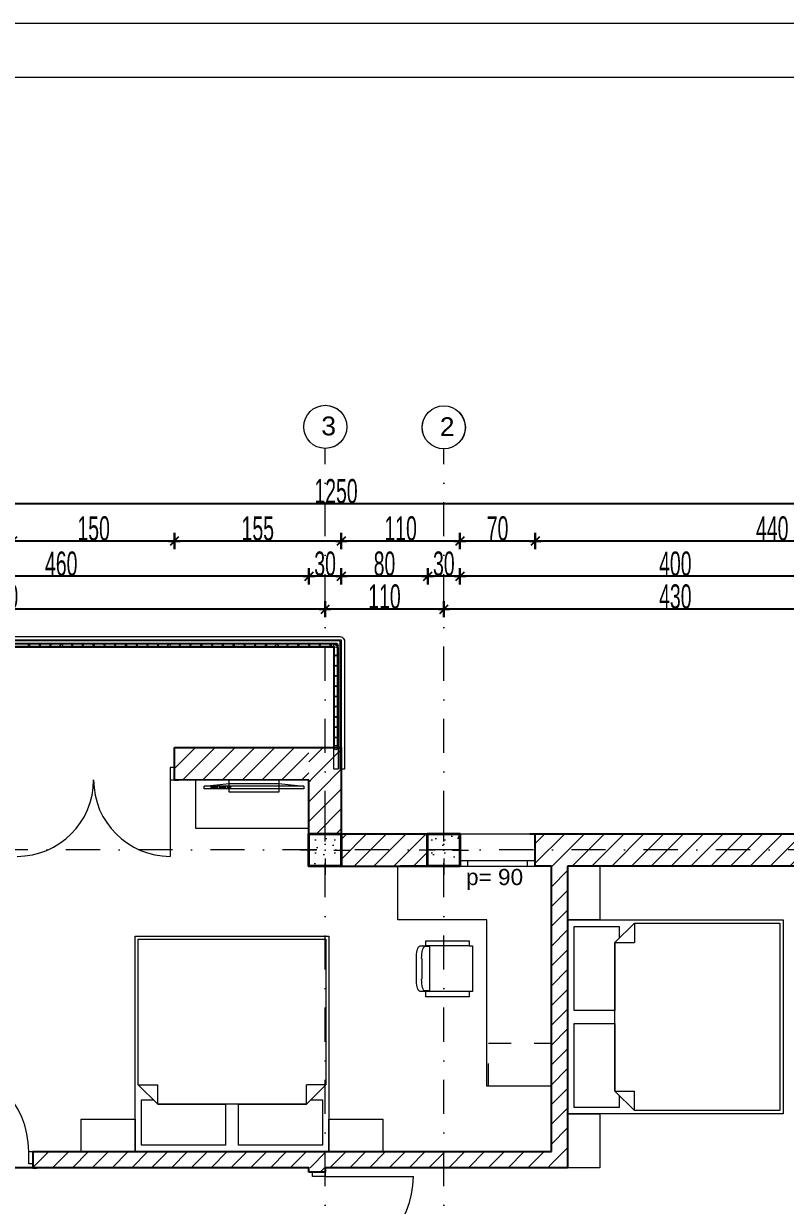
# Model space of a CAD drawing. Header units: millimetres. Extents: x -13678 to 175322, y 9978 to 39678.
# Drawn here: x 68089 to 75161, y 28707 to 39678 of the extents above; entities that cross this region are included whole.
import ezdxf

# ---------------------------------------------------------------- set-up
doc = ezdxf.new("R2010")
doc.units = ezdxf.units.MM
doc.header["$MEASUREMENT"] = 0
doc.set_wipeout_variables(frame=1)
for name, pattern in [('Dashed', [423.333333, 211.666667, -211.666667]), ('Dot & Dashed', [670.277762, 317.5, -176.388889, 0, -176.388874]), ('Wipeout_Contour', [1000, 0, -1000])]:
    doc.linetypes.add(name, pattern=pattern)
doc.layers.get('Defpoints').update_dxf_attribs({"lineweight": 13})
for name, color, linetype, lineweight in [('New_Interior - Stair & Railing_Pen_No__11', 171, 'Continuous', 18), ('New_Structural - Bearing_Pen_No__20', 1, 'Continuous', 0), ('New_Structural - Bearing_Pen_No__27', 7, 'Continuous', 35), ('Roofs_Pen_No__1', 7, 'Continuous', 13), ('Structural - Bearing_Pen_No__7', 7, 'Continuous', 13)]:
    doc.layers.add(name, color=color, linetype=linetype, lineweight=lineweight)
doc.layers.add('New_MEP - Electrical', color=7, linetype='Continuous')
doc.layers.add('New_Structural - Bearing', color=7, linetype='Continuous')
for name, color, linetype, lineweight, true_color in [('New_MEP - Electrical_Pen_No__4', 7, 'Continuous', 20, 0x029e21), ('New_Structural - Bearing_Pen_No__168', 7, 'Continuous', 13, 0xfe847a), ('New_Structural - Bearing_Pen_No__169', 7, 'Continuous', 13, 0x68b353), ('New_Structural - Bearing_Pen_No__23', 7, 'Continuous', 20, 0xff6600), ('New_Structural - Bearing_Pen_No__28', 7, 'Continuous', 35, 0xa80f02), ('New_Structural - Bearing_Pen_No__3', 7, 'Continuous', 18, 0xff6600), ('New_Structural - Bearing_Pen_No__69', 7, 'Continuous', 20, 0x71cebe), ('New_Structural - Bearing_Pen_No__89', 7, 'Continuous', 20, 0x71cebe), ('Structural - Bearing_Pen_No__69', 7, 'Continuous', 13, 0x71cebe)]:
    doc.layers.add(name, color=color, linetype=linetype, lineweight=lineweight, true_color=true_color)
doc.styles.add('GENERATED_STYLE_1', font='arial.ttf')
doc.styles.add('PLATEIA', font='CGSAPPS.shx', dxfattribs={"width": 0.6})
doc.dimstyles.new('100v', dxfattribs={"dimtxt": 225, "dimasz": 1, "dimexe": 0.18, "dimexo": 0.0625, "dimgap": 4, "dimtad": 1, "dimdec": 0, "dimlfac": 0.1, "dimzin": 12, "dimdsep": 46, "dimtxsty": 'PLATEIA', "dimblk": 'A$C321216CB', "dimcen": 0.09, "dimse1": 1, "dimse2": 1, "dimclrd": 256, "dimclrt": 256, "dimadec": 3, "dimazin": 0, "dimtfac": 1, "dimtdec": 0, "dimtix": 1, "dimtmove": 2, "dimatfit": 3, "dimldrblk": 'A$C321216CB', "dimfxl": 1, "dimtolj": 1, "dimtzin": 0, "dimlwd": -1, "dimarcsym": 0})
pattern_1 = [(45, (-3804.62, -5049.75), (-91.92388, 91.92388), [])]
pattern_2 = [(45, (-3353.25, -5049.75), (-91.92388, 91.92388), [])]

# ---------------------------------------------------------------- blocks, each defined once
blk = doc.blocks.new('Bed Layout 25[19]', base_point=(72644, 35506))
at = {"layer": 'New_MEP - Electrical_Pen_No__4', "color": 104, "linetype": 'Continuous', "lineweight": 20, "true_color": 0x029e21}
for p, q in [((72344, 36906), (72344, 36406)), ((72644, 36906), (72344, 36906)), ((72644, 36406), (72644, 36906)), ((70644, 36406), (70644, 34606)), ((72644, 36406), (70644, 36406)), ((72024, 36376), (70674, 36376)), ((70674, 36376), (70674, 35506)), ((72204, 36196), (72024, 36376)), ((72024, 36376), (72024, 36196)), ((72344, 36406), (72644, 36406)), ((72644, 34606), (72644, 36406)), ((72204, 36196), (72024, 36196)), ((72204, 35506), (72204, 36196)), ((70674, 35506), (70674, 34636)), ((72204, 34816), (72204, 35506)), ((72024, 34636), (72204, 34816)), ((72024, 34636), (72024, 34816)), ((72204, 34816), (72024, 34816)), ((70644, 34606), (72644, 34606)), ((70674, 34636), (72024, 34636)), ((72344, 34606), (72344, 34106)), ((72644, 34606), (72344, 34606)), ((72644, 34106), (72644, 34606)), ((72344, 34106), (72644, 34106))]:
    blk.add_line(p, q, dxfattribs=at)
at = {"layer": 'New_MEP - Electrical_Pen_No__4', "color": 104, "linetype": 'Continuous', "lineweight": 20, "true_color": 0x029e21, "flags": 128}
for points in [[(72204, 35566), (72584, 35566), (72584, 36346), (72164, 36346), (72164, 36236), (72204, 36196)], [(72204, 34816), (72164, 34776), (72164, 34666), (72584, 34666), (72584, 35446), (72204, 35446)]]:
    blk.add_lwpolyline(points, close=True, dxfattribs=at)
blk = doc.blocks.new('Bed Layout 25[22]', base_point=(75759, 34256))
at = {"layer": 'New_MEP - Electrical_Pen_No__4', "color": 104, "linetype": 'Continuous', "lineweight": 20, "true_color": 0x029e21}
for p, q in [((76659, 36256), (74859, 36256)), ((74859, 36256), (74859, 34256)), ((75759, 36226), (74889, 36226)), ((74889, 36226), (74889, 34876)), ((76629, 36226), (75759, 36226)), ((76629, 34876), (76629, 36226)), ((76659, 34256), (76659, 36256)), ((74889, 34876), (75069, 34696)), ((74889, 34876), (75069, 34876)), ((75069, 34696), (75069, 34876)), ((76449, 34696), (76629, 34876)), ((76629, 34876), (76449, 34876)), ((76449, 34696), (76449, 34876)), ((75069, 34696), (75759, 34696)), ((75759, 34696), (76449, 34696)), ((74859, 34556), (74359, 34556)), ((74359, 34556), (74359, 34256)), ((74859, 34256), (74859, 34556)), ((77159, 34556), (76659, 34556)), ((76659, 34556), (76659, 34256)), ((77159, 34256), (77159, 34556)), ((74359, 34256), (74859, 34256)), ((74859, 34256), (76659, 34256)), ((76659, 34256), (77159, 34256))]:
    blk.add_line(p, q, dxfattribs=at)
at = {"layer": 'New_MEP - Electrical_Pen_No__4', "color": 104, "linetype": 'Continuous', "lineweight": 20, "true_color": 0x029e21, "flags": 128}
for points in [[(75069, 34696), (75029, 34736), (74919, 34736), (74919, 34316), (75699, 34316), (75699, 34696)], [(75819, 34696), (75819, 34316), (76599, 34316), (76599, 34736), (76489, 34736), (76449, 34696)]]:
    blk.add_lwpolyline(points, close=True, dxfattribs=at)
blk = doc.blocks.new('Office Desk L-Shaped 25[24]', base_point=(72768, 36906))
at = {"layer": 'New_MEP - Electrical_Pen_No__4', "color": 104, "linetype": 'Dashed', "lineweight": 20, "true_color": 0x029e21}
for p, q in [((73353, 35262), (72768, 35262)), ((73353, 34862), (73353, 35262))]:
    blk.add_line(p, q, dxfattribs=at)
at = {"layer": 'New_MEP - Electrical_Pen_No__4', "color": 104, "linetype": 'Continuous', "lineweight": 20, "true_color": 0x029e21, "flags": 128}
blk.add_lwpolyline([(72768, 36906), (72768, 34862), (73368, 34862), (73368, 36406), (74194, 36406), (74194, 36906)], close=True, dxfattribs=at)
blk = doc.blocks.new('Armchair 01 25[25]', base_point=(73526, 36214))
at = {"layer": 'New_MEP - Electrical_Pen_No__4', "color": 104, "linetype": 'Continuous', "lineweight": 20, "true_color": 0x029e21}
for p, q in [((73558, 36166), (73958, 36166)), ((73926, 36166), (73926, 35742)), ((73926, 36160), (73968, 36160)), ((73998, 36050), (73998, 35857)), ((73558, 35742), (73958, 35742)), ((73926, 35748), (73968, 35748))]:
    blk.add_line(p, q, dxfattribs=at)
at = {"layer": 'New_MEP - Electrical_Pen_No__4', "color": 104, "linetype": 'Continuous', "lineweight": 20, "true_color": 0x029e21, "flags": 128}
blk.add_lwpolyline([(74046, 35858), (74046, 36050), (74046, 36069), (74045, 36088), (74042, 36106), (74039, 36122), (74039, 36122), (74036, 36136), (74031, 36147), (74031, 36148), (74026, 36156), (74025, 36157), (74020, 36162), (74019, 36163), (74019, 36163), (74018, 36164), (74012, 36165), (74011, 36166), (74011, 36166), (73958, 36166), (73958, 36214), (73558, 36214), (73558, 36166), (73526, 36166), (73526, 35742), (73558, 35742), (73558, 35694), (73958, 35694), (73958, 35742), (74011, 35742), (74011, 35742), (74012, 35742), (74018, 35744), (74019, 35744), (74019, 35745), (74020, 35745), (74025, 35750), (74026, 35751), (74031, 35760), (74031, 35760), (74036, 35772), (74039, 35785), (74039, 35786), (74042, 35802), (74045, 35819), (74046, 35838)], close=True, dxfattribs=at)
at = {"layer": 'New_MEP - Electrical_Pen_No__4', "color": 104, "linetype": 'Continuous', "lineweight": 20, "true_color": 0x029e21}
for centre, start_param, end_param in [((73968, 36050), 4.712389, 6.283185), ((73968, 35857), 3.141593, 4.712389)]:
    blk.add_ellipse(centre, major_axis=(0, 110), ratio=0.273279, start_param=start_param, end_param=end_param, dxfattribs=at)
blk = doc.blocks.new('Flat Panel TV 25[27]', base_point=(74881, 37623))
at = {"layer": 'New_MEP - Electrical_Pen_No__4', "color": 104, "linetype": 'Continuous', "lineweight": 20, "true_color": 0x029e21}
for p, q in [((74881, 37648), (75806, 37648)), ((75560, 37633), (75560, 37640)), ((75560, 37640), (75590, 37640)), ((75590, 37633), (75560, 37633)), ((75590, 37640), (75590, 37633)), ((75606, 37633), (75606, 37640)), ((75606, 37640), (75668, 37640)), ((75668, 37633), (75606, 37633)), ((75668, 37640), (75668, 37633)), ((75683, 37633), (75683, 37640)), ((75683, 37640), (75745, 37640)), ((75745, 37633), (75683, 37633)), ((75745, 37640), (75745, 37633))]:
    blk.add_line(p, q, dxfattribs=at)
at = {"layer": 'New_MEP - Electrical_Pen_No__4', "color": 104, "linetype": 'Continuous', "lineweight": 20, "true_color": 0x029e21, "flags": 128}
for points in [[(74881, 37623), (75806, 37623), (75806, 37648), (75575, 37673), (75112, 37673), (74881, 37648)], [(75112, 37591), (75575, 37591), (75575, 37706), (75112, 37706)]]:
    blk.add_lwpolyline(points, close=True, dxfattribs=at)
blk = doc.blocks.new('A$C321216CB')
for p, q in [((-54, 0), (54, 0)), ((-38, -38), (38, 38)), ((0, -75), (0, 75))]:
    blk.add_line(p, q)
blk = doc.blocks.new('*D587')
at = {"transparency": 16777216}
blk.add_line((76288, 34241), (71991, 34241), dxfattribs=at)
at = {"layer": 'Defpoints', "color": 0, "transparency": 16777216}
for p in [(76289, 34527), (71990, 34241), (71990, 33345)]:
    blk.add_point(p, dxfattribs=at)
at = {"transparency": 16777216, "rotation": 180}
blk.add_blockref('A$C321216CB', (71990, 34241), dxfattribs=at)
at = {"transparency": 16777216}
blk.add_blockref('A$C321216CB', (76289, 34241), dxfattribs=at)
at = {"transparency": 16777216, "insert": (74139, 34358), "char_height": 225, "attachment_point": 5, "style": 'PLATEIA'}
blk.add_mtext('\\A1;430', dxfattribs=at)
blk = doc.blocks.new('*D588')
at = {"transparency": 16777216}
blk.add_line((70887, 34241), (64890, 34241), dxfattribs=at)
at = {"layer": 'Defpoints', "color": 0, "transparency": 16777216}
for p in [(64889, 34241), (64889, 33741), (70888, 33529)]:
    blk.add_point(p, dxfattribs=at)
at = {"transparency": 16777216, "rotation": 180}
blk.add_blockref('A$C321216CB', (64889, 34241), dxfattribs=at)
at = {"transparency": 16777216}
blk.add_blockref('A$C321216CB', (70888, 34241), dxfattribs=at)
at = {"transparency": 16777216, "insert": (67888, 34358), "char_height": 225, "attachment_point": 5, "style": 'PLATEIA'}
blk.add_mtext('\\A1;600', dxfattribs=at)
blk = doc.blocks.new('*D590')
at = {"transparency": 16777216}
blk.add_line((76138, 34547), (72141, 34547), dxfattribs=at)
at = {"layer": 'Defpoints', "color": 0, "transparency": 16777216}
for p in [(72140, 34547), (76139, 33622), (72140, 32006)]:
    blk.add_point(p, dxfattribs=at)
at = {"transparency": 16777216, "rotation": 180}
blk.add_blockref('A$C321216CB', (72140, 34547), dxfattribs=at)
at = {"transparency": 16777216}
blk.add_blockref('A$C321216CB', (76139, 34547), dxfattribs=at)
at = {"transparency": 16777216, "insert": (74139, 34663), "char_height": 225, "attachment_point": 5, "style": 'PLATEIA'}
blk.add_mtext('\\A1;400', dxfattribs=at)
blk = doc.blocks.new('*D591')
at = {"transparency": 16777216}
blk.add_line((71037, 34547), (70739, 34547), dxfattribs=at)
at = {"layer": 'Defpoints', "color": 0, "transparency": 16777216}
for p in [(70738, 34547), (70738, 32007), (71038, 32007)]:
    blk.add_point(p, dxfattribs=at)
at = {"transparency": 16777216, "rotation": 180}
blk.add_blockref('A$C321216CB', (70738, 34547), dxfattribs=at)
at = {"transparency": 16777216}
blk.add_blockref('A$C321216CB', (71038, 34547), dxfattribs=at)
at = {"transparency": 16777216, "insert": (70888, 34663), "char_height": 225, "attachment_point": 5, "style": 'PLATEIA'}
blk.add_mtext('\\A1;30', dxfattribs=at)
blk = doc.blocks.new('*D592')
at = {"transparency": 16777216}
blk.add_line((70737, 34547), (66140, 34547), dxfattribs=at)
at = {"layer": 'Defpoints', "color": 0, "transparency": 16777216}
for p in [(66139, 34547), (66139, 32157), (70738, 32007)]:
    blk.add_point(p, dxfattribs=at)
at = {"transparency": 16777216, "rotation": 180}
blk.add_blockref('A$C321216CB', (66139, 34547), dxfattribs=at)
at = {"transparency": 16777216}
blk.add_blockref('A$C321216CB', (70738, 34547), dxfattribs=at)
at = {"transparency": 16777216, "insert": (68438, 34663), "char_height": 225, "attachment_point": 5, "style": 'PLATEIA'}
blk.add_mtext('\\A1;460', dxfattribs=at)
blk = doc.blocks.new('*D594')
at = {"transparency": 16777216}
blk.add_line((77238, 35220), (64740, 35220), dxfattribs=at)
at = {"layer": 'Defpoints', "color": 0, "transparency": 16777216}
for p in [(64739, 35220), (64739, 33622), (77239, 31874)]:
    blk.add_point(p, dxfattribs=at)
at = {"transparency": 16777216, "rotation": 180}
blk.add_blockref('A$C321216CB', (64739, 35220), dxfattribs=at)
at = {"transparency": 16777216}
blk.add_blockref('A$C321216CB', (77239, 35220), dxfattribs=at)
at = {"transparency": 16777216, "insert": (70989, 35336), "char_height": 225, "attachment_point": 5, "style": 'PLATEIA'}
blk.add_mtext('\\A1;1250', dxfattribs=at)
blk = doc.blocks.new('*D595')
at = {"transparency": 16777216}
blk.add_line((77238, 34874), (72840, 34874), dxfattribs=at)
at = {"layer": 'Defpoints', "color": 0, "transparency": 16777216}
for p in [(72839, 34874), (72839, 32156), (77239, 31874)]:
    blk.add_point(p, dxfattribs=at)
at = {"transparency": 16777216, "rotation": 180}
blk.add_blockref('A$C321216CB', (72839, 34874), dxfattribs=at)
at = {"transparency": 16777216}
blk.add_blockref('A$C321216CB', (77239, 34874), dxfattribs=at)
at = {"transparency": 16777216, "insert": (75039, 34990), "char_height": 225, "attachment_point": 5, "style": 'PLATEIA'}
blk.add_mtext('\\A1;440', dxfattribs=at)
blk = doc.blocks.new('*D688')
at = {"transparency": 16777216}
blk.add_line((71037, 34874), (69490, 34874), dxfattribs=at)
at = {"layer": 'Defpoints', "color": 0, "transparency": 16777216}
for p in [(69489, 34874), (69489, 32957), (71038, 32342)]:
    blk.add_point(p, dxfattribs=at)
at = {"transparency": 16777216, "rotation": 180}
blk.add_blockref('A$C321216CB', (69489, 34874), dxfattribs=at)
at = {"transparency": 16777216}
blk.add_blockref('A$C321216CB', (71038, 34874), dxfattribs=at)
at = {"transparency": 16777216, "insert": (70263, 34990), "char_height": 225, "attachment_point": 5, "style": 'PLATEIA'}
blk.add_mtext('\\A1;155', dxfattribs=at)
blk = doc.blocks.new('*D619')
at = {"transparency": 16777216}
blk.add_line((72838, 34874), (72141, 34874), dxfattribs=at)
at = {"layer": 'Defpoints', "color": 0, "transparency": 16777216}
for p in [(72140, 34874), (72140, 32156), (72839, 32157)]:
    blk.add_point(p, dxfattribs=at)
at = {"transparency": 16777216, "rotation": 180}
blk.add_blockref('A$C321216CB', (72140, 34874), dxfattribs=at)
at = {"transparency": 16777216}
blk.add_blockref('A$C321216CB', (72839, 34874), dxfattribs=at)
at = {"transparency": 16777216, "insert": (72489, 34990), "char_height": 225, "attachment_point": 5, "style": 'PLATEIA'}
blk.add_mtext('\\A1;70', dxfattribs=at)
blk = doc.blocks.new('*D620')
at = {"transparency": 16777216}
blk.add_line((72139, 34874), (71039, 34874), dxfattribs=at)
at = {"layer": 'Defpoints', "color": 0, "transparency": 16777216}
for p in [(71038, 34874), (71038, 32657), (72140, 32156)]:
    blk.add_point(p, dxfattribs=at)
at = {"transparency": 16777216, "rotation": 180}
blk.add_blockref('A$C321216CB', (71038, 34874), dxfattribs=at)
at = {"transparency": 16777216}
blk.add_blockref('A$C321216CB', (72140, 34874), dxfattribs=at)
at = {"transparency": 16777216, "insert": (71589, 34990), "char_height": 225, "attachment_point": 5, "style": 'PLATEIA'}
blk.add_mtext('\\A1;110', dxfattribs=at)
blk = doc.blocks.new('*D699')
at = {"transparency": 16777216}
blk.add_line((69488, 34874), (67990, 34874), dxfattribs=at)
at = {"layer": 'Defpoints', "color": 0, "transparency": 16777216}
for p in [(67989, 34874), (69489, 32957), (67989, 32864)]:
    blk.add_point(p, dxfattribs=at)
at = {"transparency": 16777216, "rotation": 180}
blk.add_blockref('A$C321216CB', (67989, 34874), dxfattribs=at)
at = {"transparency": 16777216}
blk.add_blockref('A$C321216CB', (69489, 34874), dxfattribs=at)
at = {"transparency": 16777216, "insert": (68739, 34990), "char_height": 225, "attachment_point": 5, "style": 'PLATEIA'}
blk.add_mtext('\\A1;150', dxfattribs=at)
blk = doc.blocks.new('Column_1', base_point=(2560, 13377))
at = {"color": 254, "linetype": 'Wipeout_Contour', "lineweight": 0, "ltscale": 54481.227726}
blk.add_wipeout([(2410, 13227), (2710, 13227), (2710, 13527), (2410, 13527)], dxfattribs=at).dxf.layer = 'New_Structural - Bearing'
at = {"layer": 'New_Structural - Bearing_Pen_No__169', "linetype": 'Continuous', "lineweight": 13, "true_color": 0x68b353}
h = blk.add_hatch(dxfattribs=at)
h.set_pattern_fill('STRUCTURAL_CONCRETE', color=85, style=0, pattern_type=2)
h.set_pattern_definition([(0, (0, 0), (0, 623.538), [60, -300]), (0, (180, 311.8), (0, 623.538), [60, -300]), (60, (0, 0), (-540, 311.77), [60, -300]), (60, (360, 0), (-540, 311.77), [60, -300]), (120, (60, 0), (540, 311.77), [60, -300]), (120, (420, 0), (540, 311.77), [60, -300]), (0, (0, 60), (0, 120), [0, -120, 0, -180]), (45, (60, 60), (-84.8528, 84.8528), [0, -90, 0, -150])])
h.paths.add_polyline_path([(2410, 13227), (2710, 13227), (2710, 13527), (2410, 13527)])
at = {"layer": 'New_Structural - Bearing_Pen_No__20', "color": 1, "linetype": 'Continuous', "lineweight": 0}
for p, q in [((2560, 13457), (2560, 13607)), ((2480, 13377), (2330, 13377)), ((2560, 13297), (2560, 13147)), ((2640, 13377), (2790, 13377))]:
    blk.add_line(p, q, dxfattribs=at)
blk.add_point((2560, 13377), dxfattribs=at)
at = {"layer": 'New_Structural - Bearing_Pen_No__28', "color": 14, "linetype": 'Continuous', "lineweight": 35, "true_color": 0xa80f02, "flags": 128}
blk.add_lwpolyline([(2410, 13227), (2710, 13227), (2710, 13527), (2410, 13527)], close=True, dxfattribs=at)
blk = doc.blocks.new('*D673')
at = {"transparency": 16777216}
blk.add_line((71989, 34241), (70889, 34241), dxfattribs=at)
at = {"layer": 'Defpoints', "color": 0, "transparency": 16777216}
for p in [(70888, 34241), (70888, 34117), (71990, 33345)]:
    blk.add_point(p, dxfattribs=at)
at = {"transparency": 16777216, "rotation": 180}
blk.add_blockref('A$C321216CB', (70888, 34241), dxfattribs=at)
at = {"transparency": 16777216}
blk.add_blockref('A$C321216CB', (71990, 34241), dxfattribs=at)
at = {"transparency": 16777216, "insert": (71439, 34358), "char_height": 225, "attachment_point": 5, "style": 'PLATEIA'}
blk.add_mtext('\\A1;110', dxfattribs=at)
blk = doc.blocks.new('*D674')
at = {"transparency": 16777216}
blk.add_line((72139, 34547), (71841, 34547), dxfattribs=at)
at = {"layer": 'Defpoints', "color": 0, "transparency": 16777216}
for p in [(71840, 34547), (71840, 32117), (72140, 32006)]:
    blk.add_point(p, dxfattribs=at)
at = {"transparency": 16777216, "rotation": 180}
blk.add_blockref('A$C321216CB', (71840, 34547), dxfattribs=at)
at = {"transparency": 16777216}
blk.add_blockref('A$C321216CB', (72140, 34547), dxfattribs=at)
at = {"transparency": 16777216, "insert": (71990, 34663), "char_height": 225, "attachment_point": 5, "style": 'PLATEIA'}
blk.add_mtext('\\A1;30', dxfattribs=at)
blk = doc.blocks.new('*D629')
at = {"transparency": 16777216}
blk.add_line((71839, 34547), (71039, 34547), dxfattribs=at)
at = {"layer": 'Defpoints', "color": 0, "transparency": 16777216}
for p in [(71038, 34547), (71038, 32116), (71840, 32117)]:
    blk.add_point(p, dxfattribs=at)
at = {"transparency": 16777216, "rotation": 180}
blk.add_blockref('A$C321216CB', (71038, 34547), dxfattribs=at)
at = {"transparency": 16777216}
blk.add_blockref('A$C321216CB', (71840, 34547), dxfattribs=at)
at = {"transparency": 16777216, "insert": (71439, 34663), "char_height": 225, "attachment_point": 5, "style": 'PLATEIA'}
blk.add_mtext('\\A1;80', dxfattribs=at)

msp = doc.modelspace()

# ---------------------------------------------------------------- hatches: boundary and pattern name
at = {"layer": 'New_Structural - Bearing_Pen_No__168', "linetype": 'Continuous', "lineweight": 13, "true_color": 0xfe847a}
h = msp.add_hatch(dxfattribs=at)
h.set_pattern_fill('COMMON_BRICK', color=11, style=0, pattern_type=2)
h.set_pattern_definition(pattern_1)
h.paths.add_polyline_path([(70737.7, 32956.6), (70737.7, 32656.6), (69489.1, 32656.6), (69489.1, 32956.6)])
h = msp.add_hatch(dxfattribs=at)
h.set_pattern_fill('COMMON_BRICK', color=11, style=0, pattern_type=2)
h.set_pattern_definition(pattern_2)
h.paths.add_polyline_path([(70737.7, 32656.6), (71037.7, 32956.6), (71037.7, 32656.6)])
h = msp.add_hatch(dxfattribs=at)
h.set_pattern_fill('COMMON_BRICK', color=11, style=0, pattern_type=2)
h.set_pattern_definition(pattern_2)
h.paths.add_polyline_path([(71037.7, 32956.6), (70737.7, 32656.6), (70737.7, 32956.6)])
h = msp.add_hatch(dxfattribs=at)
h.set_pattern_fill('COMMON_BRICK', color=11, style=0, pattern_type=2)
h.set_pattern_definition([(45, (-3353.25, -5050.75), (-91.92388, 91.92388), [])])
h.paths.add_polyline_path([(71037.7, 32655.6), (71037.7, 32155.6), (70737.7, 32155.6), (70737.7, 32655.6)])
h = msp.add_hatch(dxfattribs=at)
h.set_pattern_fill('COMMON_BRICK', color=11, style=0, pattern_type=2)
h.set_pattern_definition(pattern_1)
h.paths.add_polyline_path([(71839.7, 31856.6), (71042.7, 31855.6), (71042.7, 32155.6), (71839.7, 32156.6)])
h = msp.add_hatch(dxfattribs=at)
h.set_pattern_fill('COMMON_BRICK', color=11, style=0, pattern_type=2)
h.set_pattern_definition(pattern_1)
h.paths.add_polyline_path([(76139.1, 31856.6), (72839.1, 31856.6), (72839.1, 32156.6), (76139.1, 32156.6)])
h = msp.add_hatch(dxfattribs=at)
h.set_pattern_fill('COMMON_BRICK', color=11, style=0, pattern_type=2)
h.set_pattern_definition(pattern_1)
h.paths.add_polyline_path([(72989.1, 29206.6), (72989.1, 31856.6), (73139.1, 31856.6), (73139.1, 29206.6)])
h = msp.add_hatch(dxfattribs=at)
h.set_pattern_fill('COMMON_BRICK', color=11, style=0, pattern_type=2)
h.set_pattern_definition(pattern_1)
h.paths.add_polyline_path([(72989.1, 29056.6), (68175.9, 29056.6), (68175.9, 29206.6), (72989.1, 29206.6)])
h = msp.add_hatch(dxfattribs=at)
h.set_pattern_fill('COMMON_BRICK', color=11, style=0, pattern_type=2)
h.set_pattern_definition(pattern_1)
h.paths.add_polyline_path([(72989.1, 29206.6), (73139.1, 29056.6), (72989.1, 29056.6)])
h = msp.add_hatch(dxfattribs=at)
h.set_pattern_fill('COMMON_BRICK', color=11, style=0, pattern_type=2)
h.set_pattern_definition(pattern_1)
h.paths.add_polyline_path([(73139.1, 29206.6), (73139.1, 29056.6), (72989.1, 29206.6)])
h = msp.add_hatch(dxfattribs=at)
h.set_pattern_fill('COMMON_BRICK', color=11, style=0, pattern_type=2)
h.set_pattern_definition([(45, (-3302.67, -5049.75), (-91.92388, 91.92388), [])])
h.paths.add_polyline_path([(70737.1, 29056.6), (70887.1, 29056.6), (70887.1, 29015.8), (70737.1, 29015.8)])

# ---------------------------------------------------------------- linework, layer by layer
at = {"layer": 'New_Interior - Stair & Railing_Pen_No__11', "color": 171, "linetype": 'Continuous', "lineweight": 18}
for p, q in [((66920.1, 33986.6), (71024, 33986.6)), ((71023.2, 33946.6), (66920.1, 33946.6)), ((66980.1, 33926.6), (70965.3, 33926.6)), ((66980.1, 33919.1), (70963.5, 33919.1)), ((70921.7, 33926.6), (70937.7, 33926.6)), ((70921.7, 33919.1), (70937.7, 33919.1)), ((70937.7, 33926.6), (70964, 33926.6)), ((70937.7, 33919.1), (70963.5, 33919.1)), ((70963.5, 33919.1), (70972.5, 33917.9)), ((70964, 33926.6), (70974.4, 33925.2)), ((70972.5, 33917.9), (70974.5, 33917.1)), ((70974.4, 33925.2), (70977.4, 33924)), ((70974.5, 33917.1), (70981.5, 33914.2)), ((70977.4, 33924), (70985.3, 33920.7)), ((70981.5, 33914.2), (70989.3, 33908.2)), ((70981.7, 33986.6), (70997.7, 33986.6)), ((70997.7, 33946.6), (70981.7, 33946.6)), ((70985.3, 33920.7), (70994.7, 33913.5)), ((70989.3, 33908.2), (70995.3, 33900.4)), ((70994.7, 33913.5), (71001.8, 33904.2)), ((70997.7, 33986.6), (71024, 33986.6)), ((71021.4, 33946.6), (70997.7, 33946.6)), ((71001.8, 33904.2), (71006.4, 33893.3)), ((71021.8, 33946.5), (71021.4, 33946.6)), ((71024, 33946.3), (71021.8, 33946.5)), ((71024, 33986.6), (71034.4, 33985.2)), ((71025.1, 33945.8), (71024, 33946.3)), ((71026.1, 33945), (71025.1, 33945.8)), ((71026.9, 33944), (71026.1, 33945)), ((71027.4, 33942.8), (71026.9, 33944)), ((71027.7, 33940.3), (71027.4, 33942.8)), ((71027.7, 33925.6), (71027.7, 33940.3)), ((71027.7, 32956.6), (71027.7, 33925.6)), ((71034.4, 33985.2), (71037.4, 33984)), ((71037.4, 33984), (71045.3, 33980.7)), ((71045.3, 33980.7), (71054.7, 33973.5)), ((71054.7, 33973.5), (71061.8, 33964.2)), ((71061.8, 33964.2), (71066.4, 33953.3)), ((71066.4, 33953.3), (71067.7, 33942.9)), ((71067.7, 33942.9), (71067.7, 33941.6)), ((71067.7, 33941.6), (71067.7, 33925.6)), ((71067.7, 33925.6), (71067.7, 32956.6)), ((70961.9, 33894.1), (66980.1, 33894.1)), ((70961.4, 33886.6), (66980.1, 33886.6)), ((70937.7, 33894.1), (70921.7, 33894.1)), ((70937.7, 33886.6), (70921.7, 33886.6)), ((70961.9, 33894.1), (70937.7, 33894.1)), ((70961.4, 33886.6), (70937.7, 33886.6)), ((70961.8, 33886.5), (70961.4, 33886.6)), ((70964, 33886.3), (70961.8, 33886.5)), ((70964.8, 33893.7), (70961.9, 33894.1)), ((70965.1, 33885.8), (70964, 33886.3)), ((70965.9, 33893.6), (70964.8, 33893.7)), ((70966.1, 33885), (70965.1, 33885.8)), ((70968.9, 33892.3), (70965.9, 33893.6)), ((70966.9, 33884), (70966.1, 33885)), ((70967.4, 33882.8), (70966.9, 33884)), ((70967.7, 33880.3), (70967.4, 33882.8)), ((70967.7, 33865.6), (70967.7, 33880.3)), ((70967.7, 32956.6), (70967.7, 33865.6)), ((70971.5, 33890.4), (70968.9, 33892.3)), ((70973.5, 33887.8), (70971.5, 33890.4)), ((70974.7, 33884.8), (70973.5, 33887.8)), ((70975.2, 33880.8), (70974.7, 33884.8)), ((70975.2, 33865.6), (70975.2, 33880.8)), ((70975.2, 32956.6), (70975.2, 33865.6)), ((70995.3, 33900.4), (70999, 33891.3)), ((70999, 33891.3), (71000.2, 33882.4)), ((71000.2, 33882.4), (71000.2, 33881.6)), ((71000.2, 33881.6), (71000.2, 33865.6)), ((71000.2, 33865.6), (71000.2, 32956.6)), ((71006.4, 33893.3), (71007.7, 33882.9)), ((71007.7, 33882.9), (71007.7, 33881.6)), ((71007.7, 33881.6), (71007.7, 33865.6)), ((71007.7, 33865.6), (71007.7, 32956.6)), ((70967.7, 32756.6), (70967.7, 32956.6)), ((71000.2, 32956.6), (70975.2, 32956.6)), ((71007.7, 32956.6), (71007.7, 32756.6)), ((71027.7, 32756.6), (71027.7, 32956.6)), ((71067.7, 32956.6), (71067.7, 32756.6)), ((71007.7, 32756.6), (70967.7, 32756.6)), ((71067.7, 32756.6), (71027.7, 32756.6))]:
    msp.add_line(p, q, dxfattribs=at)
for points in [[(68139.1, 33901.6, -1), (68139.1, 33911.6, -1)], [(68239.1, 33901.6, -1), (68239.1, 33911.6, -1)], [(68339.1, 33901.6, -1), (68339.1, 33911.6, -1)], [(68439.1, 33894.6, -1), (68439.1, 33918.6, -1)], [(68539.1, 33901.6, -1), (68539.1, 33911.6, -1)], [(68639.1, 33901.6, -1), (68639.1, 33911.6, -1)], [(68739.1, 33901.6, -1), (68739.1, 33911.6, -1)], [(68839.1, 33901.6, -1), (68839.1, 33911.6, -1)], [(68939.1, 33901.6, -1), (68939.1, 33911.6, -1)], [(69039.1, 33901.6, -1), (69039.1, 33911.6, -1)], [(69139.1, 33901.6, -1), (69139.1, 33911.6, -1)], [(69239.1, 33901.6, -1), (69239.1, 33911.6, -1)], [(69339.1, 33901.6, -1), (69339.1, 33911.6, -1)], [(69439.1, 33894.6, -1), (69439.1, 33918.6, -1)], [(69539.1, 33901.6, -1), (69539.1, 33911.6, -1)], [(69639.1, 33901.6, -1), (69639.1, 33911.6, -1)], [(69739.1, 33901.6, -1), (69739.1, 33911.6, -1)], [(69839.1, 33901.6, -1), (69839.1, 33911.6, -1)], [(69939.1, 33901.6, -1), (69939.1, 33911.6, -1)], [(70039.1, 33901.6, -1), (70039.1, 33911.6, -1)], [(70139.1, 33901.6, -1), (70139.1, 33911.6, -1)], [(70239.1, 33901.6, -1), (70239.1, 33911.6, -1)], [(70339.1, 33901.6, -1), (70339.1, 33911.6, -1)], [(70439.1, 33894.6, -1), (70439.1, 33918.6, -1)], [(70539.1, 33901.6, -1), (70539.1, 33911.6, -1)], [(70639.1, 33901.6, -1), (70639.1, 33911.6, -1)], [(70739.1, 33901.6, -1), (70739.1, 33911.6, -1)], [(70839.1, 33901.6, -1), (70839.1, 33911.6, -1)], [(70939.1, 33901.6, -1), (70939.1, 33911.6, -1)], [(70967.7, 33906.6, -1), (71007.7, 33906.6, -1)], [(70982.7, 33811.6, -1), (70992.7, 33811.6, -1)], [(70982.7, 33716.6, -1), (70992.7, 33716.6, -1)], [(70982.7, 33621.6, -1), (70992.7, 33621.6, -1)], [(70982.7, 33526.6, -1), (70992.7, 33526.6, -1)], [(70982.7, 33431.6, -1), (70992.7, 33431.6, -1)], [(70982.7, 33336.6, -1), (70992.7, 33336.6, -1)], [(70982.7, 33241.6, -1), (70992.7, 33241.6, -1)], [(70982.7, 33146.6, -1), (70992.7, 33146.6, -1)], [(70982.7, 33051.6, -1), (70992.7, 33051.6, -1)], [(70967.7, 32956.6, -1), (71007.7, 32956.6, -1)]]:
    msp.add_lwpolyline(points, format="xyb", close=True, dxfattribs=at)
at = {"layer": 'New_MEP - Electrical_Pen_No__4', "color": 104, "linetype": 'Continuous', "lineweight": 20, "true_color": 0x029e21, "flags": 128}
msp.add_lwpolyline([(70737.7, 32206.6), (69689.1, 32206.6), (69689.1, 32656.6), (70737.7, 32656.6)], close=True, dxfattribs=at)
at = {"layer": 'New_Structural - Bearing_Pen_No__23', "color": 30, "linetype": 'Continuous', "lineweight": 20, "true_color": 0xff6600}
for p, q in [((69489.1, 32771.6), (69449.1, 32771.6)), ((69449.1, 32771.6), (69449.1, 32656.6)), ((69489.1, 32656.6), (69489.1, 32771.6)), ((69449.1, 32656.6), (69489.1, 32656.6)), ((71964.1, 31906.6), (71889.1, 31906.6)), ((71889.1, 31856.6), (71964.1, 31856.6)), ((71964.1, 31856.6), (71964.1, 31906.6)), ((72839.1, 31906.6), (72764.1, 31906.6)), ((72764.1, 31906.6), (72764.1, 31856.6)), ((72764.1, 31856.6), (72839.1, 31856.6)), ((68135.9, 29091.6), (68135.9, 29206.6)), ((68135.9, 29206.6), (68175.9, 29206.6)), ((68175.9, 29206.6), (68175.9, 29091.6)), ((68175.9, 29091.6), (68135.9, 29091.6)), ((70772.1, 28975.8), (70772.1, 29015.8)), ((70887.1, 28975.8), (70772.1, 28975.8)), ((70887.1, 29015.8), (70887.1, 28975.8))]:
    msp.add_line(p, q, dxfattribs=at)
at = {"layer": 'New_Structural - Bearing_Pen_No__27', "color": 7, "linetype": 'Continuous', "lineweight": 25}
for p, q in [((69489.1, 32956.6), (69526.1, 32956.6)), ((69489.1, 32771.6), (69489.1, 32956.6)), ((69489.1, 32771.6), (69489.1, 32956.6)), ((69489.1, 32771.6), (69489.1, 32956.6)), ((69489.1, 32956.6), (69526.1, 32956.6)), ((69489.1, 32956.6), (69526.1, 32956.6)), ((69489.1, 32656.6), (69489.1, 32771.6)), ((69489.1, 32656.6), (69489.1, 32771.6)), ((69489.1, 32656.6), (69489.1, 32771.6)), ((69489.1, 32656.6), (69526.1, 32656.6)), ((69489.1, 32656.6), (69526.1, 32656.6)), ((69489.1, 32656.6), (69526.1, 32656.6)), ((71844.1, 31906.6), (71844.1, 32156.6)), ((72839.1, 31906.6), (72839.1, 32156.6)), ((72839.1, 31906.6), (72839.1, 32156.6)), ((72839.1, 31856.6), (72839.1, 31906.6)), ((72839.1, 31856.6), (72839.1, 31906.6)), ((72839.1, 31856.6), (72839.1, 31906.6)), ((68175.9, 29206.6), (68212.9, 29206.6)), ((68175.9, 29206.6), (68175.9, 29091.6)), ((68175.9, 29206.6), (68175.9, 29091.6)), ((68175.9, 29206.6), (68175.9, 29091.6)), ((68175.9, 29206.6), (68212.9, 29206.6)), ((68175.9, 29206.6), (68212.9, 29206.6)), ((68175.9, 29091.6), (68175.9, 29056.6)), ((68175.9, 29091.6), (68175.9, 29056.6)), ((68175.9, 29091.6), (68175.9, 29056.6)), ((68175.9, 29056.6), (68212.9, 29056.6)), ((68175.9, 29056.6), (68212.9, 29056.6)), ((68175.9, 29056.6), (68212.9, 29056.6)), ((70772.1, 29015.8), (70737.1, 29015.8)), ((70887.1, 29015.8), (70772.1, 29015.8)), ((70887.1, 29015.8), (70887.1, 29027.8))]:
    msp.add_line(p, q, dxfattribs=at)
for points in [[(69489.1, 32956.6), (71037.7, 32956.6)], [(71037.7, 32956.6), (71037.7, 32656.6)], [(70737.7, 32655.6), (69489.1, 32656.6)], [(70737.7, 32155.6), (70737.7, 32655.6)], [(71037.7, 32656.6), (71037.7, 32156.6)], [(71037.7, 32155.6), (71839.7, 32155.6)], [(72789.1, 32156.6), (76139.1, 32156.6)], [(71889.1, 31856.6), (71589.1, 31856.6)], [(72989.1, 31856.6), (72839.1, 31856.6)], [(72989.1, 29206.6), (72989.1, 31856.6)], [(76139.1, 31856.6), (73139.1, 31856.6)], [(73139.1, 31856.6), (73139.1, 29056.6)], [(68175.9, 29206.6), (72989.1, 29206.6)], [(70737.1, 29015.8), (70737.1, 29056.6), (67674, 29056.6)], [(70887.1, 29056.6), (70887.1, 29015.8)], [(72989.1, 29056.6), (70887.7, 29056.6)], [(73139.1, 29056.6), (72989.1, 29056.6)]]:
    msp.add_lwpolyline(points, dxfattribs=at)
at = {"layer": 'New_Structural - Bearing_Pen_No__3', "color": 30, "linetype": 'Continuous', "lineweight": 18, "true_color": 0xff6600}
for p, q in [((69449.1, 32656.6), (69449.1, 31946.6)), ((71889.1, 32156.6), (72789.1, 32156.6)), ((71889.1, 31856.6), (72789.1, 31856.6)), ((72764.1, 31906.6), (72139.7, 31906.6)), ((72139.7, 31856.6), (72714.1, 31856.6)), ((70887.1, 28975.8), (71707.1, 28975.8))]:
    msp.add_line(p, q, dxfattribs=at)
for centre, radius, start, end in [((68029.1, 32656.6), 710, 270, 0), ((69449.1, 32656.6), 710, 180, 270), ((67315.9, 29206.6), 820, 0, 90), ((70887.1, 28975.8), 820, 270, 0)]:
    msp.add_arc(centre, radius, start, end, dxfattribs=at)
at = {"layer": 'New_Structural - Bearing_Pen_No__69', "linetype": 'ByBlock'}
for centre in [(70889.1, 35934.3), (70890.1, 35934.3), (71989.1, 35929.3), (71990.1, 35929.3)]:
    msp.add_circle(centre, 200, dxfattribs=at)
at = {"layer": 'New_Structural - Bearing_Pen_No__89', "color": 123, "linetype": 'Continuous', "lineweight": 20, "true_color": 0x71cebe}
msp.add_lwpolyline([(78239.1, 21156.6), (78239.1, 19356.6), (64739.1, 19356.6), (64739.1, 21156.6), (64739.1, 32156.6), (66889.1, 32156.6), (66889.1, 33956.6), (71037.7, 33956.6), (71037.7, 32155.6), (76439.1, 32156.6), (78239.1, 32156.6)], close=True, dxfattribs=at)
at = {"layer": 'Roofs_Pen_No__1'}
for points in [[(49322, 9977.8), (91322, 9977.8), (91322, 39677.8), (49322, 39677.8)], [(51822, 10477.8), (90822, 10477.8), (90822, 39177.8), (51822, 39177.8)]]:
    msp.add_lwpolyline(points, close=True, dxfattribs=at)

# ---------------------------------------------------------------- block references
at = {"layer": 'New_MEP - Electrical', "color": 2, "linetype": 'Continuous', "lineweight": 20, "true_color": 0xffeb28, "xscale": -1}
for name, p in [('Flat Panel TV 25[27]', (70690.7, 32573.8)), ('Office Desk L-Shaped 25[24]', (72989.1, 31856.6)), ('Bed Layout 25[19]', (73139.1, 30456.6)), ('Bed Layout 25[22]', (70023.8, 29206.6)), ('Armchair 01 25[25]', (72256.3, 31164))]:
    msp.add_blockref(name, p, dxfattribs=at)

# ---------------------------------------------------------------- texts
at = {"layer": 'Structural - Bearing_Pen_No__7', "char_height": 175, "attachment_point": 7, "style": 'GENERATED_STYLE_1'}
for s, insert in [('3', (70853.1, 35853)), ('2', (71953.1, 35848))]:
    msp.add_mtext(s, dxfattribs=dict(at, insert=insert))
at = {"layer": 'Structural - Bearing_Pen_No__7', "linetype": 'Continuous', "insert": (72196, 31634.9), "char_height": 150, "attachment_point": 7, "style": 'GENERATED_STYLE_1'}
msp.add_mtext('\\A1;\\pt85.7145;p= 90', dxfattribs=at)

# ---------------------------------------------------------------- dimensions: what is measured, and where the dimension line sits
for base, p1, p2, picture, middle in [((64739.1, 35219.6), (77239.1, 31874.1), (64739.1, 33622.1), '*D594', (70989.1, 35336.1)), ((67989.1, 34873.8), (69489.1, 32956.6), (67989.1, 32864.1), '*D699', (68739.1, 34990.3)), ((69489.1, 34873.8), (71037.7, 32342.3), (69489.1, 32956.6), '*D688', (70263.4, 34990.3)), ((71037.7, 34873.8), (72139.7, 32155.6), (71037.7, 32656.6), '*D620', (71588.7, 34990.3)), ((72139.7, 34873.8), (72839.1, 32156.6), (72139.7, 32155.6), '*D619', (72489.4, 34990.3)), ((72839.1, 34873.8), (77239.1, 31874.1), (72839.1, 32155.9), '*D595', (75039.1, 34990.3)), ((66139.1, 34546.7), (70737.7, 32006.6), (66139.1, 32156.6), '*D592', (68438.4, 34663.2)), ((70737.7, 34546.7), (71037.7, 32006.6), (70737.7, 32006.6), '*D591', (70887.7, 34663.2)), ((72139.7, 34546.7), (76139.1, 33622.1), (72139.7, 32005.6), '*D590', (74139.4, 34663.2)), ((64889.1, 34241.5), (70887.7, 33529.3), (64889.1, 33741), '*D588', (67888.4, 34358)), ((70887.7, 34241.5), (71989.7, 33345.2), (70887.7, 34116.8), '*D673', (71438.7, 34358)), ((71989.7, 34241.5), (76289.1, 34527.4), (71989.7, 33345.2), '*D587', (74139.4, 34358))]:
    dim = msp.add_linear_dim(base=base, p1=p1, p2=p2, angle=180, dimstyle='100v')
    dim.commit()
    dim.dimension.update_dxf_attribs({"geometry": picture, "text_midpoint": middle})

# ---------------------------------------------------------------- next in the draw order: block references
at = {"layer": 'New_Structural - Bearing', "color": 14, "lineweight": 35, "true_color": 0xa80f02, "xscale": -1}
for p in [(70887.7, 32005.6), (71989.7, 32005.6)]:
    msp.add_blockref('Column_1', p, dxfattribs=at)

# ---------------------------------------------------------------- next in the draw order: linework, layer by layer
at = {"layer": 'New_Structural - Bearing_Pen_No__23', "color": 30, "linetype": 'Continuous', "lineweight": 20, "true_color": 0xff6600}
msp.add_line((72208.7, 31906.6), (72208.7, 31856.6), dxfattribs=at)
at = {"layer": 'New_Structural - Bearing_Pen_No__27', "color": 7, "linetype": 'Continuous', "lineweight": 25}
msp.add_lwpolyline([(71037.7, 31854.6), (71839.7, 31854.6)], dxfattribs=at)
at = {"layer": 'New_Structural - Bearing_Pen_No__69', "linetype": 'Dot & Dashed'}
for p, q in [((70889.1, 16818.1), (70889.1, 35734.3)), ((71989.1, 16818.1), (71989.1, 35729.3))]:
    msp.add_line(p, q, dxfattribs=at)
at = {"layer": 'Structural - Bearing_Pen_No__69', "linetype": 'Dot & Dashed'}
msp.add_line((80866.5, 32006.6), (62064.6, 32006.6), dxfattribs=at)

# ---------------------------------------------------------------- next in the draw order: dimensions: what is measured, and where the dimension line sits
for base, p1, p2, picture, middle in [((71037.7, 34546.7), (71839.7, 32116.9), (71037.7, 32115.6), '*D629', (71438.7, 34663.2)), ((71839.7, 34546.7), (72139.7, 32005.6), (71839.7, 32116.9), '*D674', (71989.7, 34663.2))]:
    dim = msp.add_linear_dim(base=base, p1=p1, p2=p2, angle=180, dimstyle='100v')
    dim.commit()
    dim.dimension.update_dxf_attribs({"geometry": picture, "text_midpoint": middle})

doc.saveas('drawing.dxf')
